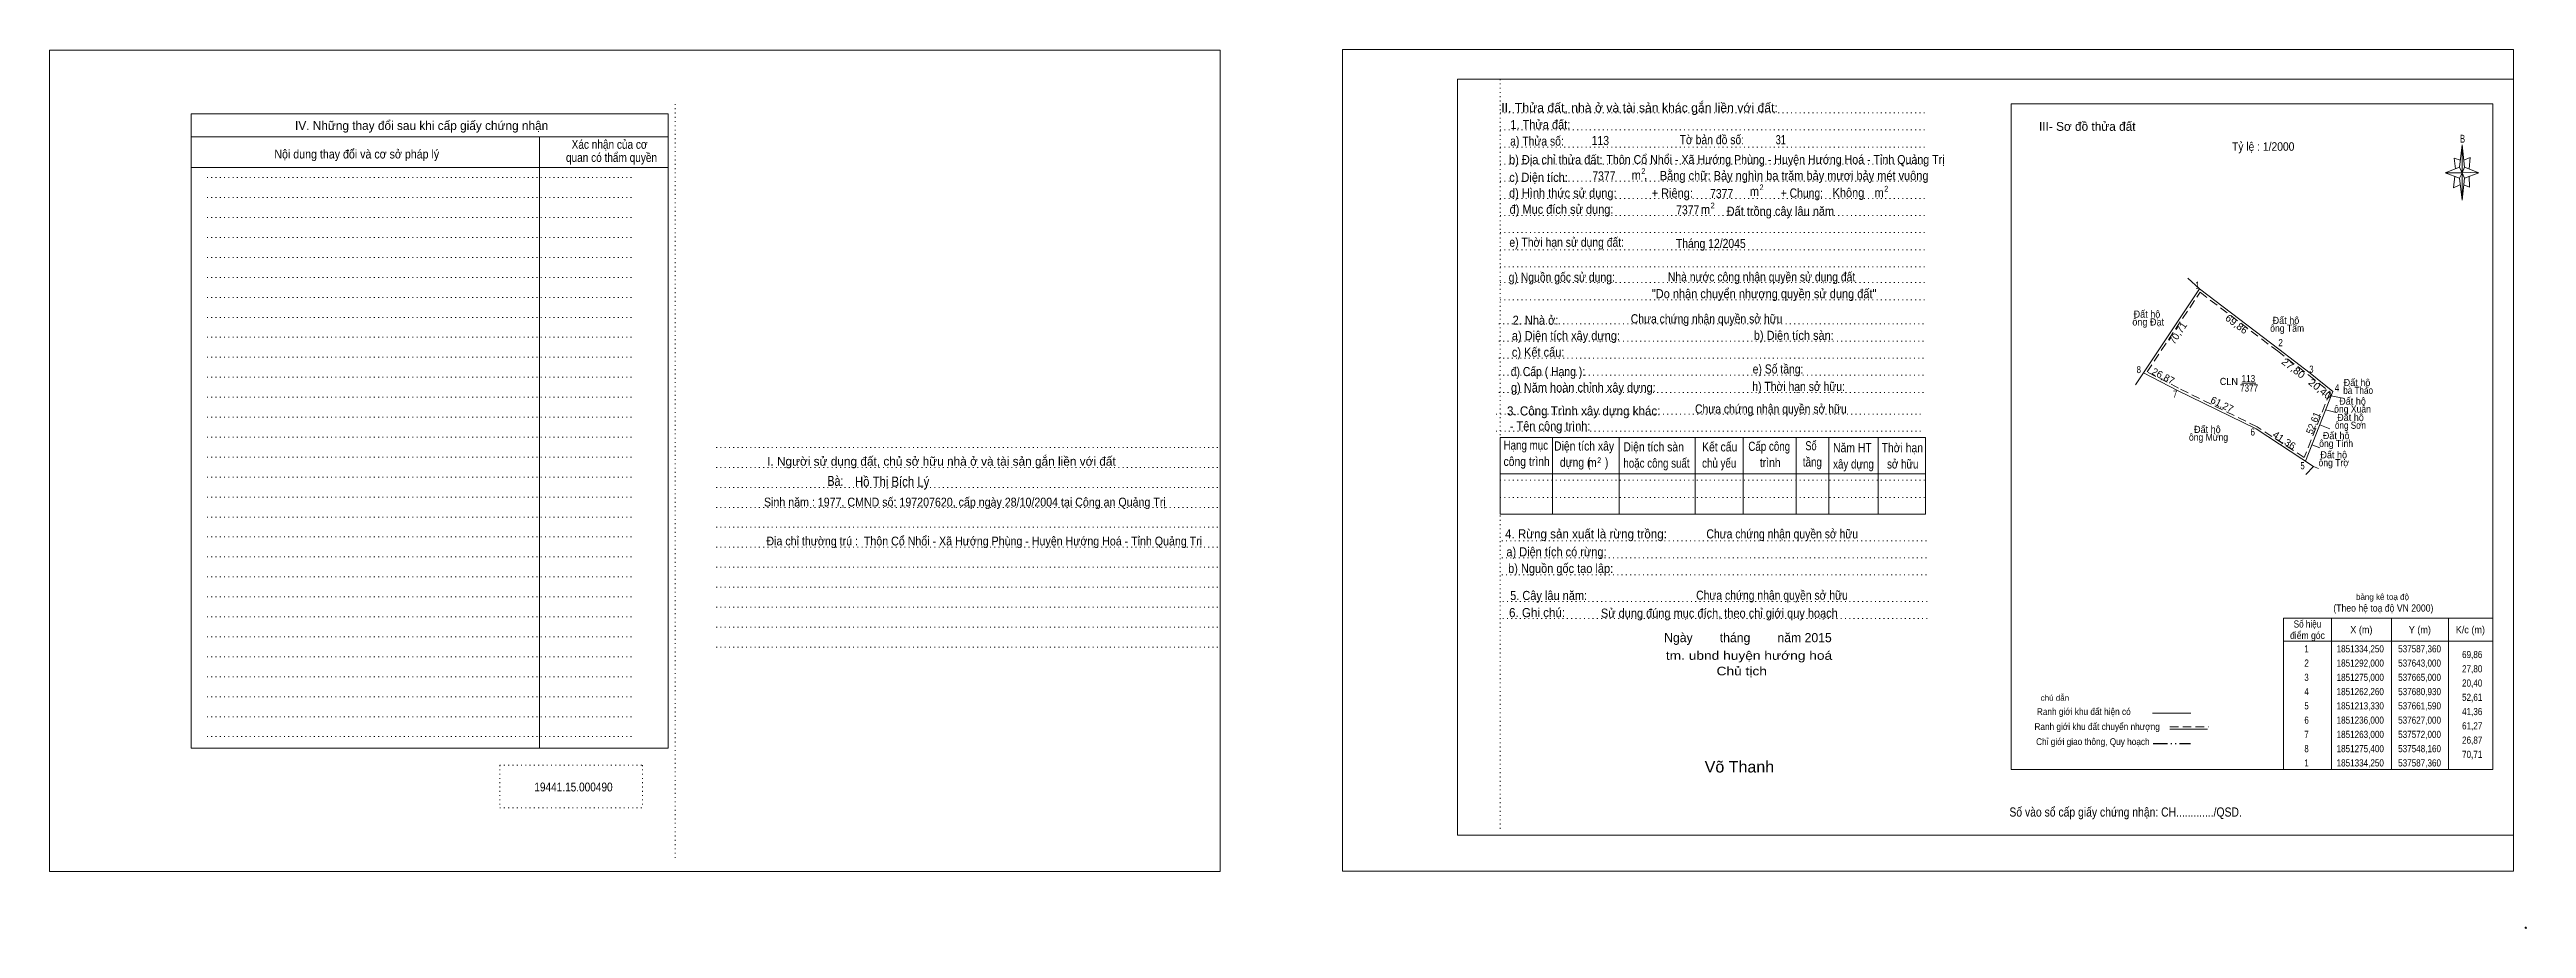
# Model space of a CAD drawing. Header units: metres. Extents: x 535586 to 537323, y 1850976 to 1851592.
import ezdxf
from ezdxf.enums import TextEntityAlignment as Align

# ---------------------------------------------------------------- set-up
doc = ezdxf.new("R2010")
doc.units = ezdxf.units.M
doc.header["$LTSCALE"] = 2
doc.header["$PDMODE"] = 32
doc.header["$PDSIZE"] = 1
for name, pattern in [('DASH_DOUBLE_DOT', [9.2, 5, -1.2, 0.3, -1.2, 0.3, -1.2]), ('DOTTED', [1.5, 0.3, -1.2]), ('MEDIUM_DASHED', [4.5, 3, -1.5])]:
    doc.linetypes.add(name, pattern=pattern)
for name, color, linetype, lineweight in [('1', 7, 'DOTTED', 13), ('10', 7, 'Continuous', 13), ('2', 7, 'Continuous', 13), ('20', 7, 'Continuous', 13), ('5', 7, 'Continuous', 13), ('63', 7, 'Continuous', 13)]:
    doc.layers.add(name, color=color, linetype=linetype, lineweight=lineweight)
for name, color, linetype in [('23', 7, 'Continuous'), ('50', 7, 'Continuous'), ('9', 7, 'Continuous')]:
    doc.layers.add(name, color=color, linetype=linetype)

msp = doc.modelspace()

# ---------------------------------------------------------------- linework, layer by layer
at = {"layer": '1', "linetype": 'Continuous'}
for p, q in [((536573.42, 1851571.08), (537313.82, 1851571.08)), ((536573.42, 1851571.08), (536573.42, 1851041.08)), ((537313.82, 1851571.08), (537313.82, 1851041.08)), ((536573.42, 1851041.08), (537313.82, 1851041.08))]:
    msp.add_line(p, q, dxfattribs=at)
at = {"layer": '1'}
for p, q in [((536603.42, 1851571.08), (536603.42, 1851045.48)), ((536025.02, 1851553.68), (536025.02, 1851023.68)), ((536603.42, 1851547.48), (536901.66, 1851547.48)), ((536603.42, 1851535.48), (536901.66, 1851535.48)), ((536603.42, 1851523.48), (536901.66, 1851523.48)), ((535696.86, 1851502.08), (535995.02, 1851502.08)), ((536603.42, 1851511.48), (536901.66, 1851511.48)), ((536603.42, 1851499.48), (536901.66, 1851499.48)), ((535696.86, 1851488.08), (535995.02, 1851488.08)), ((536603.42, 1851487.48), (536901.66, 1851487.48)), ((535696.86, 1851474.08), (535995.02, 1851474.08)), ((536603.42, 1851475.48), (536901.66, 1851475.48)), ((536603.42, 1851463.48), (536901.66, 1851463.48)), ((535696.86, 1851460.08), (535995.02, 1851460.08)), ((535696.86, 1851446.08), (535995.02, 1851446.08)), ((536603.42, 1851451.48), (536901.66, 1851451.48)), ((535696.86, 1851432.08), (535995.02, 1851432.08)), ((536603.42, 1851439.48), (536901.66, 1851439.48)), ((536603.42, 1851428.48), (536901.66, 1851428.48)), ((535696.86, 1851418.08), (535995.02, 1851418.08)), ((536603.42, 1851416.28), (536901.66, 1851416.28)), ((535696.86, 1851404.08), (535995.02, 1851404.08)), ((536602.62, 1851399.48), (536900.86, 1851399.48)), ((535696.86, 1851390.08), (535995.02, 1851390.08)), ((536602.62, 1851387.48), (536900.86, 1851387.48)), ((535696.86, 1851376.08), (535995.02, 1851376.08)), ((535696.86, 1851362.08), (535995.02, 1851362.08)), ((536602.62, 1851375.48), (536900.86, 1851375.48)), ((536602.62, 1851363.48), (536900.86, 1851363.48)), ((535696.86, 1851348.08), (535995.02, 1851348.08)), ((536602.62, 1851351.48), (536900.86, 1851351.48)), ((535696.86, 1851334.08), (535995.02, 1851334.08)), ((536600.62, 1851336.28), (536898.86, 1851336.28)), ((536600.62, 1851324.28), (536898.86, 1851324.28)), ((535696.86, 1851320.08), (535995.02, 1851320.08)), ((536053.82, 1851312.88), (536406.06, 1851312.88)), ((535696.86, 1851306.08), (535995.02, 1851306.08)), ((535696.86, 1851292.08), (535995.02, 1851292.08)), ((536053.82, 1851298.88), (536406.06, 1851298.88)), ((536603.42, 1851289.88), (536901.66, 1851289.88)), ((535696.86, 1851278.08), (535995.02, 1851278.08)), ((536053.82, 1851284.88), (536406.06, 1851284.88)), ((536603.42, 1851277.88), (536901.66, 1851277.88)), ((535696.86, 1851264.08), (535995.02, 1851264.08)), ((536053.82, 1851270.88), (536406.06, 1851270.88)), ((536053.82, 1851256.88), (536406.06, 1851256.88)), ((536053.82, 1851256.88), (536406.06, 1851256.88)), ((535696.86, 1851250.08), (535995.02, 1851250.08)), ((536053.82, 1851242.88), (536406.06, 1851242.88)), ((536604.62, 1851247.48), (536902.86, 1851247.48)), ((535696.86, 1851236.08), (535995.02, 1851236.08)), ((535696.86, 1851222.08), (535995.02, 1851222.08)), ((536053.82, 1851228.88), (536406.06, 1851228.88)), ((536604.62, 1851235.48), (536902.86, 1851235.48)), ((536604.62, 1851223.48), (536902.86, 1851223.48)), ((535696.86, 1851208.08), (535995.02, 1851208.08)), ((536053.82, 1851214.88), (536406.06, 1851214.88)), ((536605.26, 1851204.88), (536903.42, 1851204.88)), ((535696.86, 1851194.08), (535995.02, 1851194.08)), ((536053.82, 1851200.88), (536406.06, 1851200.88)), ((536053.82, 1851186.88), (536406.06, 1851186.88)), ((536605.26, 1851192.88), (536903.42, 1851192.88)), ((535696.86, 1851180.08), (535995.02, 1851180.08)), ((536053.82, 1851172.88), (536406.06, 1851172.88)), ((535696.86, 1851166.08), (535995.02, 1851166.08)), ((535696.86, 1851152.08), (535995.02, 1851152.08)), ((535696.86, 1851138.08), (535995.02, 1851138.08)), ((535696.86, 1851124.08), (535995.02, 1851124.08)), ((535696.86, 1851110.08), (535995.02, 1851110.08)), ((535902.06, 1851090.08), (536002.06, 1851090.08)), ((535902.06, 1851090.08), (535902.06, 1851060.08)), ((536002.06, 1851090.08), (536002.06, 1851060.08)), ((535902.06, 1851060.08), (536002.06, 1851060.08))]:
    msp.add_line(p, q, dxfattribs=at)
at = {"layer": '1', "linetype": 'Continuous'}
for points in [[(535586.46, 1851015.48), (536407.26, 1851015.48), (536407.26, 1851591.48), (535586.46, 1851591.48)], [(536493.02, 1851015.88), (537313.82, 1851015.88), (537313.82, 1851591.88), (536493.02, 1851591.88)]]:
    msp.add_lwpolyline(points, close=True, dxfattribs=at)
at = {"layer": '10'}
for p, q in [((536603.42, 1851319.88), (536901.66, 1851319.88)), ((536603.42, 1851319.88), (536603.42, 1851266.08)), ((536640.06, 1851319.88), (536640.06, 1851266.08)), ((536686.86, 1851319.88), (536686.86, 1851266.08)), ((536740.06, 1851319.88), (536740.06, 1851266.08)), ((536773.82, 1851319.88), (536773.82, 1851266.08)), ((536811.02, 1851319.88), (536811.02, 1851266.08)), ((536833.82, 1851319.88), (536833.82, 1851266.08)), ((536868.46, 1851319.88), (536868.46, 1851266.08)), ((536901.66, 1851319.88), (536901.66, 1851266.08)), ((536603.42, 1851294.28), (536901.66, 1851294.28)), ((536603.42, 1851266.08), (536901.66, 1851266.08))]:
    msp.add_line(p, q, dxfattribs=at)
at = {"layer": '2'}
for p, q in [((535685.82, 1851546.68), (536020.06, 1851546.68)), ((535685.82, 1851546.68), (535685.82, 1851102.08)), ((536020.06, 1851546.68), (536020.06, 1851102.08)), ((535685.82, 1851530.68), (536020.06, 1851530.68)), ((535930.06, 1851530.68), (535930.06, 1851102.08)), ((535685.82, 1851509.08), (536020.06, 1851509.08)), ((535685.82, 1851102.08), (536020.06, 1851102.08))]:
    msp.add_line(p, q, dxfattribs=at)
msp.add_lwpolyline([(536961.66, 1851553.88), (537299.42, 1851553.88), (537299.42, 1851087.08), (536961.66, 1851087.08)], close=True, dxfattribs=at)
at = {"layer": '20'}
for p, q in [((537085.57, 1851431.45), (537093.71, 1851424.12)), ((537054.51, 1851365.27), (537048.78, 1851356.66)), ((537123.4, 1851357.95), (537133.22, 1851357.95)), ((537187.28, 1851352.13), (537167.94, 1851303.2)), ((537186.06, 1851349.04), (537195.27, 1851347.3)), ((537178.03, 1851328.73), (537185.02, 1851325.87)), ((537182.15, 1851339.16), (537189.61, 1851337.4)), ((537172.44, 1851314.59), (537178.01, 1851312.54)), ((537168.32, 1851293.84), (537173.64, 1851299.47)), ((537173.64, 1851299.47), (537177.11, 1851298))]:
    msp.add_line(p, q, dxfattribs=at)
for points in [[(537093.71, 1851424.12), (537054.51, 1851365.27), (537078.35, 1851352.87), (537133.35, 1851325.87), (537173.64, 1851299.47)], [(537093.71, 1851424.12), (537149.35, 1851381.87), (537171.35, 1851364.87), (537187.28, 1851352.13)]]:
    msp.add_lwpolyline(points, dxfattribs=at)
at = {"layer": '20', "linetype": 'MEDIUM_DASHED'}
msp.add_lwpolyline([(537094.12, 1851421.67), (537148.31, 1851380.52), (537170.3, 1851363.53), (537185.24, 1851351.59), (537167.12, 1851305.77), (537134.2, 1851327.35), (537079.12, 1851354.38), (537056.97, 1851365.9)], close=True, dxfattribs=at)
at = {"layer": '5'}
for p, q in [((537275.9, 1851509.39), (537277.9, 1851524.99)), ((537275.9, 1851501.79), (537265.9, 1851505.39)), ((537279.5, 1851501.79), (537277.9, 1851486.19)), ((537279.5, 1851509.39), (537289.5, 1851505.39)), ((537282.7, 1851502.99), (537283.1, 1851495.39)), ((537283.1, 1851495.39), (537279.1, 1851496.99)), ((537060.75, 1851126.46), (537087.71, 1851126.46)), ((537072.99, 1851115.26), (537099.31, 1851115.26))]:
    msp.add_line(p, q, dxfattribs=at)
at = {"layer": '5', "linetype": 'MEDIUM_DASHED'}
msp.add_line((537072.99, 1851116.86), (537100.19, 1851116.86), dxfattribs=at)
at = {"layer": '5', "linetype": 'DASH_DOUBLE_DOT', "lineweight": 25}
msp.add_line((537061.31, 1851105.38), (537087.47, 1851105.38), dxfattribs=at)
at = {"layer": '5'}
for points in [[(537276.7, 1851514.19), (537272.3, 1851515.79), (537273.1, 1851508.19)], [(537279.1, 1851514.19), (537283.5, 1851516.19), (537282.7, 1851508.19)], [(537277.9, 1851505.39), (537275.9, 1851509.39), (537265.9, 1851505.39)], [(537272.7, 1851502.99), (537271.9, 1851494.99), (537276.3, 1851496.99)], [(537277.9, 1851505.39), (537279.5, 1851501.79), (537289.5, 1851505.39)]]:
    msp.add_lwpolyline(points, dxfattribs=at)
for points in [[(537277.9, 1851524.99), (537279.5, 1851509.39), (537277.9, 1851505.39)], [(537277.9, 1851505.39), (537265.9, 1851505.39), (537275.9, 1851509.39), (537279.5, 1851501.79), (537289.5, 1851505.39), (537277.9, 1851505.79)], [(537277.9, 1851505.39), (537277.9, 1851486.19), (537275.9, 1851501.79)]]:
    msp.add_lwpolyline(points, close=True, dxfattribs=at)
msp.add_point((537322.45, 1850976.09), dxfattribs=at)
at = {"layer": '63'}
for p, q in [((537186.22, 1851193.08), (537186.22, 1851087.08)), ((537228.22, 1851193.08), (537228.22, 1851087.08)), ((537268.22, 1851193.08), (537268.22, 1851087.08)), ((537152.62, 1851177.08), (537299.42, 1851177.08))]:
    msp.add_line(p, q, dxfattribs=at)
msp.add_lwpolyline([(537152.62, 1851193.08), (537299.42, 1851193.08), (537299.42, 1851087.08), (537152.62, 1851087.08)], close=True, dxfattribs=at)

# ---------------------------------------------------------------- texts
at = {"layer": '10'}
for s, p in [('IV. Những thay đổi sau khi cấp giấy chứng nhận', (535847.335, 1851535.48)), ('III- Sơ đồ thửa đất', (537015.04, 1851534.88)), ('I. Người sử dụng đất, chủ sở hữu nhà ở và tài sản gắn liền với đất', (536211.725, 1851300.08))]:
    msp.add_text(s, height=6.2, dxfattribs=at).set_placement(p, align=Align.CENTER)
for s, height, width, p in [('Nội dung thay đổi và cơ sở pháp lý', 6.2, 0.9, (535801.85, 1851515.48)), ('Xác nhận của cơ', 6.2, 0.85, (535979.085, 1851522.28)), ('Bà:', 7, 0.8, (536137.41, 1851285.92)), ('Hồ Thị Bích Lý', 7, 0.85, (536177.175, 1851285.4)), ('Sinh năm : 1977, CMND số: 197207620, cấp ngày 28/10/2004 tại Công an Quảng Trị', 6.2, 0.9, (536228.15, 1851271.48)), ('Địa chỉ thường trú :  Thôn Cổ Nhổi - Xã Hướng Phùng - Huyện Hướng Hoá - Tỉnh Quảng Trị', 6.2, 0.9, (536241.76, 1851244.16)), ('19441.15.000490', 6.2, 0.85, (535953.775, 1851071.68))]:
    msp.add_text(s, height=height, dxfattribs=dict(at, width=width)).set_placement(p, align=Align.CENTER)
at = {"layer": '10', "width": 0.9}
msp.add_text(' Thôn Cổ Nhổi - Xã Hướng Phùng - Huyện Hướng Hoá - Tỉnh Quảng Trị', height=6.2, dxfattribs=at).set_placement((536675.82, 1851511.68))
at = {"layer": '2'}
for s, p in [('II. Thửa đất, nhà ở và tài sản khác gắn liền với đất:', (536604.22, 1851547.88)), (',', (536704.22, 1851500.88))]:
    msp.add_text(s, height=6.4, dxfattribs=at).set_placement(p)
for s, height, width, p in [('1. Thửa đất:', 6.4, 0.9, (536610.62, 1851536.08)), ('Tờ bản đồ số:', 6.4, 0.85, (536729.26, 1851525.48)), ('a) Thửa số:', 6.4, 0.85, (536610.46, 1851524.48)), ('113', 6.4, 0.85, (536667.62, 1851524.88)), ('31', 6.4, 0.75, (536796.62, 1851525.48)), ('c) Diện tích:', 6.4, 0.9, (536609.82, 1851499.08)), ('7377', 6.4, 0.85, (536668.06, 1851500.08)), ('m', 6.4, 0.9, (536695.66, 1851500.68)), ('2', 4, 0.8, (536702.46, 1851504.68)), ('Bằng chữ: Bảy nghìn ba trăm bảy mươi bảy mét vuông', 6.4, 0.9, (536715.42, 1851500.28)), ('d) Hình thức sử dụng:', 6.4, 0.9, (536609.66, 1851488.08)), ('đ) Mục đích sử dụng: ', 6.4, 0.9, (536610.06, 1851476.68)), ('+ Riêng:', 6.4, 0.9, (536709.66, 1851488.08)), ('7377', 6.4, 0.85, (536726.86, 1851476.28)), ('m', 6.4, 0.9, (536744.18, 1851476.52)), ('7377', 6.4, 0.85, (536750.62, 1851487.68)), ('2', 4, 0.8, (536750.98, 1851480.52)), ('Đất trồng cây lâu năm', 6.4, 0.9, (536762.25, 1851475.33)), ('m', 6.4, 0.9, (536778.46, 1851489.28)), ('2', 4, 0.8, (536785.26, 1851493.28)), ('+ Chung:', 6.4, 0.85, (536800.1, 1851488.08)), ('Không', 6.4, 0.9, (536836.46, 1851488.32)), ('m', 6.4, 0.9, (536865.94, 1851488.28)), ('2', 4, 0.8, (536872.74, 1851492.28)), ('e) Thời hạn sử dụng đất: ', 6.4, 0.85, (536609.89, 1851453.57)), ('Tháng 12/2045', 6.4, 0.85, (536726.64, 1851452.72)), ('g) Nguồn gốc sử dụng: ', 6.4, 0.85, (536609.42, 1851429.08)), ('a) Diện tích xây dựng:', 6.4, 0.9, (536611.66, 1851388.08)), ('2. Nhà ở:', 6.4, 0.9, (536612.22, 1851398.88)), ('b) Diện tích sàn:', 6.4, 0.9, (536781.26, 1851388.28)), ('c) Kết cấu:', 6.4, 0.9, (536611.66, 1851376.48)), ('đ) Cấp ( Hạng ):', 6.4, 0.85, (536610.86, 1851362.88)), ('h) Thời hạn sở hữu:', 6.4, 0.85, (536780.22, 1851352.48)), ('e) Số tầng:', 6.4, 0.85, (536780.46, 1851364.68)), ('3. Công Trình xây dựng khác:', 6.4, 0.95, (536608.22, 1851335.28)), ('g) Năm hoàn chỉnh xây dựng:', 6.4, 0.9, (536611.02, 1851351.68)), ('- Tên công trình:', 6.4, 0.9, (536610.22, 1851324.68)), ('công trình', 6.4, 0.85, (536605.82, 1851299.88)), ('Hạng mục', 6.4, 0.8, (536605.82, 1851311.28)), ('Diện tích xây', 6.4, 0.85, (536641.26, 1851310.68)), ('Diện tích sàn', 6.4, 0.85, (536689.82, 1851310.08)), ('Kết cấu', 6.4, 0.85, (536745.02, 1851310.08)), ('Cấp công', 6.4, 0.8, (536777.42, 1851310.48)), (' Số', 6.4, 0.75, (536815.66, 1851310.88)), ('Năm HT', 6.4, 0.85, (536836.86, 1851309.48)), ('Thời hạn', 6.4, 0.85, (536870.86, 1851309.48)), ('  dựng (     )', 6.4, 0.85, (536641.26, 1851299.28)), ('m', 6.4, 0.85, (536665.02, 1851299.08)), ('2', 4.028, 0.75, (536671.42, 1851301.88)), ('hoặc công suất', 6.4, 0.8, (536689.82, 1851298.68)), ('chủ yếu', 6.4, 0.8, (536745.02, 1851298.68)), ('    trình', 6.4, 0.85, (536777.42, 1851299.08)), ('tầng', 6.4, 0.8, (536815.66, 1851299.48)), ('xây dựng', 6.4, 0.8, (536836.86, 1851298.08)), ('  sở hữu', 6.4, 0.8, (536870.86, 1851298.08)), ('4. Rừng sản xuất là rừng trồng:', 6.4, 0.95, (536606.86, 1851249.08)), ('a) Diện tích có rừng:', 6.4, 0.9, (536607.82, 1851236.48)), ('b) Nguồn gốc tạo lập:', 6.4, 0.9, (536609.02, 1851224.88)), ('5. Cây lâu năm:', 6.4, 0.9, (536610.46, 1851205.88)), ('6. Ghi chú:', 6.4, 0.95, (536609.66, 1851193.88)), ('Số vào sổ cấp giấy chứng nhận: CH............./QSD.', 6.4, 0.85, (536960.46, 1851054.04))]:
    msp.add_text(s, height=height, dxfattribs=dict(at, width=width)).set_placement(p)
for s, height, width, p in [('quan có thẩm quyền', 6.2, 0.85, (535980.435, 1851513.08)), ('b) Địa chỉ thửa đất:', 6.4, 0.9, (536642.45, 1851511.48))]:
    msp.add_text(s, height=height, dxfattribs=dict(at, width=width)).set_placement(p, align=Align.CENTER)
at = {"layer": '20'}
for s, width, p in [(' 1', 0.75, (537093.71, 1851424.12)), (' 2', 0.85, (537152.17, 1851383.83)), (' 8', 0.8, (537052.67, 1851365.02)), (' 3', 0.8, (537173.68, 1851365.25)), (' 7', 0.8, (537078.11, 1851347.74)), (' 4', 0.85, (537191.69, 1851352.13)), (' 6', 0.85, (537132.61, 1851321.22)), (' 5', 0.8, (537167.45, 1851297.58))]:
    msp.add_text(s, height=5, dxfattribs=dict(at, width=width)).set_placement(p, align=Align.RIGHT)
for s, width, p in [(' ông Đạt', 0.95, (537056.875, 1851398.37)), ('Đất hộ', 0.95, (537056.885, 1851403.87)), (' ông Tầm', 0.9, (537154.33, 1851393.97)), ('Đất hộ', 0.95, (537154.335, 1851399.47)), ('CLN', 0.95, (537114.315, 1851356.68)), ('113', 0.85, (537127.99, 1851358.67)), ('Đất hộ', 0.95, (537204.155, 1851355.91)), ('7377', 0.85, (537128.48, 1851352.06)), ('ông Xuân', 0.9, (537201.025, 1851337.35)), ('Đất hộ', 0.95, (537201.025, 1851342.85)), (' bà Thảo', 0.85, (537204.15, 1851350.41)), ('Đất hộ', 0.95, (537099.225, 1851323.06)), ('Đất hộ', 0.95, (537189.525, 1851318.69)), ('ông Sơn', 0.85, (537199.58, 1851325.94)), ('Đất hộ', 0.95, (537199.585, 1851331.44)), (' ông Mừng', 0.9, (537099.215, 1851317.56)), ('ông Tính', 0.9, (537189.525, 1851313.19)), ('Đất hộ', 0.95, (537187.835, 1851305.21)), ('ông Trợ', 0.9, (537187.835, 1851299.71))]:
    msp.add_text(s, height=5, dxfattribs=dict(at, width=width)).set_placement(p, align=Align.CENTER)
for s, rotation, p in [('70,71', 56.332, (537080.669, 1851391.674)), ('26,87', 332.52, (537067.096, 1851360.665)), ('61,27', 333.853, (537108.418, 1851340.784))]:
    msp.add_text(s, height=5, rotation=rotation, dxfattribs=at).set_placement(p, align=Align.CENTER)
for s, rotation, width, p in [('69,86', 322.789, 1.05, (537118.263, 1851397.322)), ('27,80', 322.306, 1.1, (537157.961, 1851366.443)), ('20,40', 321.349, 1.1, (537176.709, 1851351.881)), ('52,61', 68.433, 0.95, (537175.761, 1851329.076)), ('41,36', 326.759, 1.05, (537151.76, 1851315.834))]:
    msp.add_text(s, height=5, rotation=rotation, dxfattribs=dict(at, width=width)).set_placement(p, align=Align.CENTER)
at = {"layer": '23', "width": 0.9}
msp.add_text('Tỷ lệ : 1/2000', height=6, dxfattribs=at).set_placement((537138.385, 1851520.88), align=Align.CENTER)
at = {"layer": '5'}
for s, height, width, p in [('B', 5.51, 0.75, (537278.1, 1851526.59)), ('(Theo hệ toạ độ VN 2000)', 5.04, 0.9, (537222.64, 1851197.76)), ('chú dẫn', 3.999, 1.05, (536992.375, 1851135.26)), ('Ranh giới khu đất chuyển nhượng', 4.8, 0.9, (537021.955, 1851114.74)), ('Ranh giới khu đất hiện có ', 4.8, 0.9, (537013.415, 1851125.26)), ('Chỉ giới giao thông, Quy hoạch', 4.8, 0.9, (537018.96, 1851104.18))]:
    msp.add_text(s, height=height, dxfattribs=dict(at, width=width)).set_placement(p, align=Align.CENTER)
msp.add_text('bảng kê toạ độ', height=4.2, dxfattribs=at).set_placement((537222.005, 1851206.02), align=Align.CENTER)
at = {"layer": '50'}
msp.add_text('Ngày        tháng        năm 2015', height=6.4, dxfattribs=at).set_placement((536777.165, 1851176.32), align=Align.CENTER)
for s, height, width, p in [('tm. ubnd huyện hướng hoá', 6, 1.2, (536777.905, 1851163.96)), ('Chủ tịch', 6, 1.2, (536772.82, 1851153.08)), ('Võ Thanh', 8, 1.05, (536771.185, 1851084.96))]:
    msp.add_text(s, height=height, dxfattribs=dict(at, width=width)).set_placement(p, align=Align.CENTER)
at = {"layer": '63'}
for s, width, p in [('Số hiệu', 0.85, (537169.415, 1851186.58)), ('X (m)', 0.95, (537207.22, 1851182.58)), ('Y (m)', 0.95, (537248.22, 1851182.58)), ('K/c (m)', 0.95, (537283.625, 1851182.58)), ('điểm góc', 0.9, (537169.425, 1851178.58)), (' 1', 0.75, (537168.02, 1851169.18)), ('1851334,250', 0.85, (537206.42, 1851169.18)), ('537587,360', 0.85, (537248.015, 1851169.18)), (' 3', 0.8, (537168.025, 1851149.18)), (' 2', 0.85, (537168.02, 1851159.18)), ('1851292,000', 0.85, (537206.42, 1851159.18)), ('1851275,000', 0.85, (537206.42, 1851149.18)), ('537643,000', 0.85, (537248.015, 1851159.18)), ('537665,000', 0.85, (537248.015, 1851149.18)), (' 4', 0.85, (537168.02, 1851139.18)), (' 5', 0.8, (537168.025, 1851129.18)), ('1851262,260', 0.85, (537206.42, 1851139.18)), ('1851213,330', 0.85, (537206.42, 1851129.18)), ('537680,930', 0.85, (537248.015, 1851139.18)), ('537661,590', 0.85, (537248.015, 1851129.18)), (' 6', 0.85, (537168.025, 1851119.18)), ('1851236,000', 0.85, (537206.42, 1851119.18)), ('537627,000', 0.85, (537248.015, 1851119.18)), (' 8', 0.8, (537168.02, 1851099.18)), (' 7', 0.8, (537168.02, 1851109.18)), ('1851263,000', 0.85, (537206.42, 1851109.18)), ('1851275,400', 0.85, (537206.42, 1851099.18)), ('537572,000', 0.85, (537248.015, 1851109.18)), ('537548,160', 0.85, (537248.015, 1851099.18)), (' 1', 0.75, (537168.02, 1851089.18)), ('1851334,250', 0.85, (537206.42, 1851089.18)), ('537587,360', 0.85, (537248.015, 1851089.18))]:
    msp.add_text(s, height=5, dxfattribs=dict(at, width=width)).set_placement(p, align=Align.CENTER)
at = {"layer": '63', "width": 0.85}
for s, p in [('69,86', (537292.02, 1851165.18)), ('27,80', (537292.02, 1851155.18)), ('52,61', (537292.02, 1851135.18)), ('20,40', (537292.02, 1851145.18)), ('41,36', (537292.02, 1851125.18)), ('61,27', (537292.02, 1851115.18)), ('26,87', (537292.02, 1851105.18)), ('70,71', (537292.02, 1851095.18))]:
    msp.add_text(s, height=5, dxfattribs=at).set_placement(p, align=Align.RIGHT)
at = {"layer": '9'}
for s, width, p in [('Nhà nước công nhận quyền sử dụng đất ', 0.85, (536721.02, 1851429.28)), ('"Do nhận chuyển nhượng quyền sử dụng đất"', 0.9, (536709.78, 1851417.48)), ('Chưa chứng nhận quyền sở hữu', 0.85, (536695.02, 1851399.88)), ('Chưa chứng nhận quyền sở hữu', 0.85, (536740.06, 1851336.68)), ('Chưa chứng nhận quyền sở hữu', 0.85, (536748.06, 1851249.08)), ('Chưa chứng nhận quyền sở hữu', 0.85, (536740.86, 1851206.08)), ('Sử dụng đúng mục đích, theo chỉ giới quy hoạch', 0.9, (536674.06, 1851193.48))]:
    msp.add_text(s, height=6.4, dxfattribs=dict(at, width=width)).set_placement(p)

doc.saveas('drawing.dxf')
